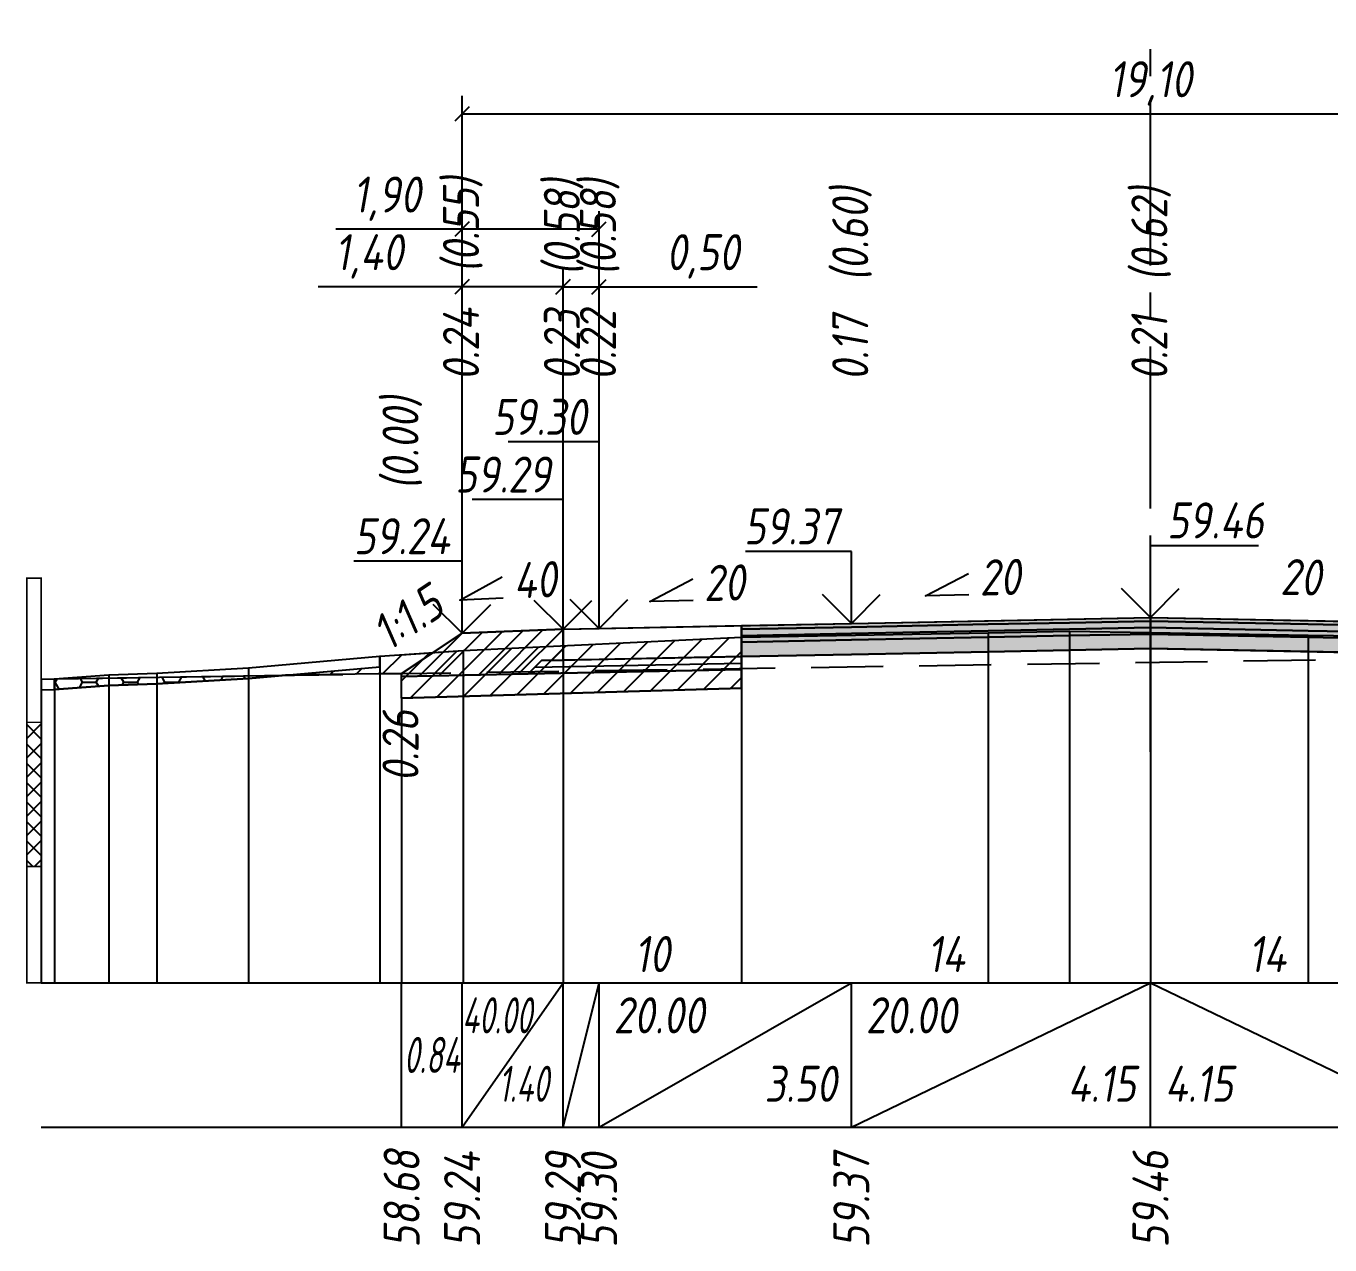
# Model space of a CAD drawing. Extents: x -717 to 1451, y -133302 to 233.
# Drawn here: x 78.9 to 169.4, y -64141.2 to -64056.6 of the extents above; entities that cross this region are included whole.
import ezdxf
from ezdxf.enums import TextEntityAlignment as Align

# ---------------------------------------------------------------- set-up
doc = ezdxf.new("R2010")
doc.units = 0
doc.linetypes.add('осевая2', pattern=[1.125, 0.75, -0.125, 0.125, -0.125])
doc.linetypes.add('штриховая', pattern=[0.75, 0.5, -0.25])
for name, color, linetype in [('Интерполированный поперечник', 2, 'Continuous'), ('Код_514', 1, 'Continuous'), ('Контур_0', 7, 'Continuous'), ('Контур_2521', 7, 'Continuous'), ('Контур_2564', 7, 'Continuous'), ('Контур_2660', 7, 'Continuous'), ('Контур_2665', 7, 'Continuous'), ('Контур_400', 7, 'Continuous'), ('Контур_508', 7, 'Continuous'), ('Контур_512', 7, 'Continuous'), ('Контур_513', 7, 'Continuous'), ('Контур_818', 7, 'Continuous'), ('Красный поперечник', 1, 'Continuous'), ('Линейка абсолютных высот', 7, 'Continuous'), ('Объём_2501', 7, 'Continuous'), ('Объём_2564', 7, 'Continuous'), ('Объём_2650', 7, 'Continuous'), ('Объём_2660', 7, 'Continuous'), ('Объём_2661', 7, 'Continuous'), ('Объём_2665', 7, 'Continuous'), ('Объём_2666', 7, 'Continuous'), ('Объём_2667', 7, 'Continuous'), ('Объём_2668', 7, 'Continuous'), ('Объём_2669', 7, 'Continuous'), ('Объём_2675', 7, 'Continuous'), ('Объём_2753', 7, 'Continuous'), ('Ось', 1, 'осевая2'), ('Откосы', 7, 'Continuous'), ('Отметки покрытия', 7, 'Continuous'), ('Рабочие отметки', 7, 'Continuous'), ('Рабочие отметки доп.', 7, 'Continuous'), ('Слои выравнивания', 7, 'Continuous'), ('Таблица', 7, 'Continuous'), ('Уклоны проезжей части', 7, 'Continuous'), ('Черный поперечник', 3, 'Continuous')]:
    doc.layers.add(name, color=color, linetype=linetype)
for name, color, linetype, true_color in [('Контур_2540', 2, 'Continuous', 0xffff00), ('Контур_2560', 2, 'Continuous', 0xffff00), ('Контур_2561', 7, 'Continuous', 0xff8040), ('Контур_2562', 3, 'Continuous', 0x00ff00), ('Контур_2563', 7, 'Continuous', 0xff8000), ('Контур_2570', 7, 'Continuous', 0x80ff00), ('Контур_2725', 7, 'Continuous', 0x323232), ('Контур_2736', 4, 'Continuous', 0x00ffff), ('Контур_2737', 4, 'Continuous', 0x00ffff), ('Контур_2738', 4, 'Continuous', 0x00ffff), ('Контур_2739', 4, 'Continuous', 0x00ffff), ('Контур_2741', 4, 'Continuous', 0x00ffff), ('Контур_2742', 4, 'Continuous', 0x00ffff), ('Контур_2743', 4, 'Continuous', 0x00ffff), ('Контур_2744', 7, 'Continuous', 0xa4ffff), ('Контур_2745', 7, 'Continuous', 0xa4ffff), ('Контур_2747', 4, 'Continuous', 0x00ffff), ('Контур_2748', 4, 'Continuous', 0x00ffff), ('Контур_2749', 4, 'Continuous', 0x00ffff), ('Контур_2750', 4, 'Continuous', 0x00ffff), ('Контур_2751', 4, 'Continuous', 0x00ffff), ('Контур_2752', 4, 'Continuous', 0x00ffff), ('Контур_2760', 7, 'Continuous', 0x323232), ('Контур_2761', 7, 'Continuous', 0x323232), ('Контур_2762', 7, 'Continuous', 0x323232), ('Контур_2763', 7, 'Continuous', 0x323232), ('Контур_402', 7, 'Continuous', 0xff6464), ('Контур_703', 4, 'Continuous', 0x00ffff), ('Контур_705', 4, 'Continuous', 0x00ffff), ('Контур_707', 4, 'Continuous', 0x00ffff), ('Контур_720', 131, 'Continuous', 0xaaffff), ('Объём_2500', 7, 'Continuous', 0xc0c0c0), ('Объём_2520', 7, 'Continuous', 0x80ffff), ('Объём_2540', 2, 'Continuous', 0xffff00), ('Объём_2560', 2, 'Continuous', 0xffff00), ('Объём_2561', 7, 'Continuous', 0xff8040), ('Объём_2562', 3, 'Continuous', 0x00ff00), ('Объём_2563', 7, 'Continuous', 0xff8000), ('Объём_2600', 7, 'Continuous', 0x808000), ('Объём_2746', 2, 'Continuous', 0xffff00)]:
    doc.layers.add(name, color=color, linetype=linetype, true_color=true_color)
doc.styles.get("Standard").update_dxf_attribs({"font": 'txt', "height": 2.5})
doc.styles.add('М', font='romand.shx', dxfattribs={"width": 0.8, "oblique": 10, "height": 2.5})
doc.dimstyles.new('ISO-25', dxfattribs={"dimtxt": 2.5, "dimasz": 2.5, "dimexe": 1.25, "dimexo": 0.625, "dimtad": 1, "dimtxsty": 'Standard', "dimcen": 2.5, "dimadec": 0, "dimazin": 0, "dimtfac": 1, "dimtmove": 0, "dimatfit": 3, "dimfxl": 1, "dimarcsym": 0})

# ---------------------------------------------------------------- blocks, each defined once
blk = doc.blocks.new('_Oblique')
at = {"color": 0, "linetype": 'ByBlock', "lineweight": -2}
blk.add_line((-0.5, -0.5), (0.5, 0.5), dxfattribs=at)
blk = doc.blocks.new('*D1543')
at = {"color": 0, "lineweight": -2, "transparency": 16777216}
for p, q in [((109.197, -64098.179), (109.197, -64073.459)), ((116.197, -64097.899), (116.197, -64073.459)), ((109.197, -64074.709), (99.202, -64074.709)), ((116.197, -64074.709), (109.197, -64074.709))]:
    blk.add_line(p, q, dxfattribs=at)
at = {"layer": 'Defpoints', "color": 0, "transparency": 16777216}
for p in [(116.197, -64074.709), (109.197, -64098.804), (116.197, -64098.524)]:
    blk.add_point(p, dxfattribs=at)
at = {"color": 0, "lineweight": -2, "transparency": 16777216, "rotation": 180}
blk.add_blockref('_Oblique', (109.197, -64074.709), dxfattribs=at)
at = {"color": 0, "lineweight": -2, "transparency": 16777216}
blk.add_blockref('_Oblique', (116.197, -64074.709), dxfattribs=at)
at = {"color": 0, "transparency": 16777216, "insert": (102.743, -64072.596), "char_height": 2.5, "width": 8.75, "attachment_point": 5, "style": 'М'}
blk.add_mtext('1,40', dxfattribs=at)
blk = doc.blocks.new('*D1545')
at = {"color": 0, "lineweight": -2, "transparency": 16777216}
for p, q in [((116.197, -64097.899), (116.197, -64073.459)), ((118.697, -64097.849), (118.697, -64073.459)), ((116.197, -64074.709), (118.697, -64074.709)), ((118.697, -64074.709), (129.663, -64074.709))]:
    blk.add_line(p, q, dxfattribs=at)
at = {"layer": 'Defpoints', "color": 0, "transparency": 16777216}
for p in [(118.697, -64074.709), (116.197, -64098.524), (118.697, -64098.474)]:
    blk.add_point(p, dxfattribs=at)
at = {"color": 0, "lineweight": -2, "transparency": 16777216, "rotation": 180}
blk.add_blockref('_Oblique', (116.197, -64074.709), dxfattribs=at)
at = {"color": 0, "lineweight": -2, "transparency": 16777216}
blk.add_blockref('_Oblique', (118.697, -64074.709), dxfattribs=at)
at = {"color": 0, "transparency": 16777216, "insert": (125.901, -64072.596), "char_height": 2.5, "width": 9.16667, "attachment_point": 5, "style": 'М'}
blk.add_mtext('0,50', dxfattribs=at)
blk = doc.blocks.new('*D1548')
at = {"color": 0, "lineweight": -2, "transparency": 16777216}
for p, q in [((109.197, -64098.179), (109.197, -64069.459)), ((118.697, -64097.849), (118.697, -64069.459)), ((109.197, -64070.709), (100.443, -64070.709)), ((118.697, -64070.709), (109.197, -64070.709))]:
    blk.add_line(p, q, dxfattribs=at)
at = {"layer": 'Defpoints', "color": 0, "transparency": 16777216}
for p in [(118.697, -64070.709), (109.197, -64098.804), (118.697, -64098.474)]:
    blk.add_point(p, dxfattribs=at)
at = {"color": 0, "lineweight": -2, "transparency": 16777216, "rotation": 180}
blk.add_blockref('_Oblique', (109.197, -64070.709), dxfattribs=at)
at = {"color": 0, "lineweight": -2, "transparency": 16777216}
blk.add_blockref('_Oblique', (118.697, -64070.709), dxfattribs=at)
at = {"color": 0, "transparency": 16777216, "insert": (103.983, -64068.596), "char_height": 2.5, "width": 8.75, "attachment_point": 5, "style": 'М'}
blk.add_mtext('1,90', dxfattribs=at)
blk = doc.blocks.new('*D1549')
at = {"color": 0, "lineweight": -2, "transparency": 16777216}
for p, q in [((109.197, -64098.179), (109.197, -64061.459)), ((204.697, -64098.179), (204.697, -64061.459)), ((109.197, -64062.709), (204.697, -64062.709))]:
    blk.add_line(p, q, dxfattribs=at)
at = {"layer": 'Defpoints', "color": 0, "transparency": 16777216}
for p in [(204.697, -64062.709), (109.197, -64098.804), (204.697, -64098.804)]:
    blk.add_point(p, dxfattribs=at)
at = {"color": 0, "lineweight": -2, "transparency": 16777216, "rotation": 180}
blk.add_blockref('_Oblique', (109.197, -64062.709), dxfattribs=at)
at = {"color": 0, "lineweight": -2, "transparency": 16777216}
blk.add_blockref('_Oblique', (204.697, -64062.709), dxfattribs=at)
at = {"color": 0, "transparency": 16777216, "insert": (156.947, -64060.596), "char_height": 2.5, "width": 10.41667, "attachment_point": 5, "style": 'М'}
blk.add_mtext('19,10', dxfattribs=at)

msp = doc.modelspace()

# ---------------------------------------------------------------- hatches: boundary and pattern name
at = {"layer": 'Линейка абсолютных высот'}
h = msp.add_hatch(dxfattribs=at)
h.set_pattern_fill('ANSI37', scale=0.3, style=0)
h.set_pattern_definition([(45.0000013, (0, 0), (-0.67351924, 0.673519211), []), (135.0000003, (0, 0), (-0.673519222, -0.67351923), [])])
h.paths.add_polyline_path([(80, -64114.923), (80, -64104.923), (79, -64104.923), (79, -64114.923)])
at = {"layer": 'Объём_2563'}
h = msp.add_hatch(dxfattribs=at)
h.set_pattern_fill('ANSI31', color=256, scale=0.3)
h.paths.add_polyline_path([(109.197, -64098.741), (116.197, -64098.461), (116.197, -64100.611), (114.697, -64100.641), (113.778, -64101.56), (105, -64101.735), (105, -64101.539)])
at = {"layer": 'Объём_2600'}
h = msp.add_hatch(dxfattribs=at)
h.set_pattern_fill('ANSI31', color=6, scale=0.4)
h.paths.add_polyline_path([(103.493, -64101.082), (103.493, -64100.332), (109.261, -64099.94), (128.575, -64099.025), (128.575, -64102.547), (105, -64103.255), (105, -64101.539), (96.952, -64101.661)])
h = msp.add_hatch(dxfattribs=at)
h.set_pattern_fill('HONEY', color=5, scale=0.3)
h.paths.add_polyline_path([(94.376, -64101.889), (88.017, -64102.252), (84.68, -64102.375), (80.914, -64102.653), (80.914, -64101.903), (96.952, -64101.661)])
at = {"layer": 'Слои выравнивания'}
for color, points in [(2, [(128.575, -64098.214), (136.197, -64098.061), (145.688, -64097.871), (151.322, -64097.759), (156.947, -64097.646), (156.947, -64097.896), (151.322, -64098.009), (145.688, -64098.121), (136.197, -64098.311), (128.575, -64098.464)]), (3, [(128.575, -64098.464), (136.197, -64098.311), (145.688, -64098.121), (151.322, -64098.009), (156.947, -64097.896), (156.947, -64098.346), (151.322, -64098.459), (145.688, -64098.571), (136.197, -64098.761), (128.575, -64098.914)]), (4, [(128.575, -64098.914), (136.197, -64098.761), (145.688, -64098.571), (151.322, -64098.459), (156.947, -64098.346), (156.947, -64098.796), (151.322, -64098.909), (145.688, -64099.021), (136.197, -64099.211), (128.575, -64099.364)]), (2, [(156.947, -64097.646), (167.893, -64097.865), (173.142, -64097.97), (173.142, -64098.22), (167.893, -64098.115), (156.947, -64097.896)]), (3, [(156.947, -64097.896), (167.893, -64098.115), (173.142, -64098.22), (173.142, -64098.67), (167.893, -64098.565), (156.947, -64098.346)]), (4, [(156.947, -64098.346), (167.893, -64098.565), (173.142, -64098.67), (173.142, -64099.12), (167.893, -64099.015), (156.947, -64098.796)]), (5, [(128.575, -64099.364), (136.197, -64099.211), (145.688, -64099.021), (151.322, -64098.909), (156.947, -64098.796), (156.947, -64099.796), (151.322, -64099.909), (145.688, -64100.021), (136.197, -64100.211), (128.575, -64100.364)]), (5, [(156.947, -64098.796), (167.893, -64099.015), (173.142, -64099.12), (173.142, -64100.12), (167.893, -64100.015), (156.947, -64099.796)])]:
    msp.add_hatch(color=color, dxfattribs=at).paths.add_polyline_path(points)

# ---------------------------------------------------------------- linework, layer by layer
at = {"layer": 'Интерполированный поперечник', "linetype": 'штриховая', "ltscale": 10, "flags": 128}
msp.add_lwpolyline([(80.914, -64101.903), (217.831, -64099.836)], dxfattribs=at)
at = {"layer": 'Код_514'}
for p, q in [((105, -64133), (105, -64123)), ((109.197, -64133), (109.197, -64123)), ((109.197, -64133), (116.197, -64123)), ((116.197, -64133), (116.197, -64123)), ((116.197, -64133), (118.697, -64123)), ((118.697, -64133), (118.697, -64123)), ((118.697, -64133), (136.197, -64123)), ((136.197, -64133), (136.197, -64123)), ((136.197, -64133), (156.947, -64123)), ((156.947, -64133), (156.947, -64123)), ((156.947, -64123), (177.697, -64133))]:
    msp.add_line(p, q, dxfattribs=at)
at = {"layer": 'Контур_0', "flags": 128}
for points in [[(118.697, -64100.561), (116.197, -64100.611), (116.197, -64098.461), (128.575, -64098.214), (128.575, -64100.364), (118.697, -64100.561), (118.697, -64100.561)], [(109.197, -64098.741), (105, -64101.539), (105, -64101.539), (105, -64101.539), (105, -64101.539), (105, -64101.539), (105, -64101.539), (105, -64101.539), (105, -64101.539), (105, -64101.539), (105, -64101.539), (105, -64101.539), (105, -64101.539), (105, -64101.539), (105, -64101.539), (105, -64101.539)], [(109.197, -64098.741), (105, -64101.539), (105, -64101.539), (105, -64101.539), (105, -64101.539), (105, -64101.539), (105, -64101.539), (105, -64101.539), (105, -64101.539), (105, -64101.539), (105, -64101.539), (105, -64101.539), (105, -64101.539), (105, -64101.539), (105, -64101.539), (105, -64101.539), (105, -64101.539), (105, -64101.539), (105, -64101.539), (105, -64101.539), (105, -64101.539), (105, -64101.539), (105, -64101.539), (105, -64101.539), (105, -64101.539), (105, -64101.539), (105, -64101.539), (105, -64101.539), (105, -64101.539), (105, -64101.539)], [(105, -64101.735), (113.778, -64101.56), (114.697, -64100.641), (116.197, -64100.611)], [(114.697, -64100.641), (128.575, -64100.364), (128.575, -64101.264), (113.778, -64101.56), (114.697, -64100.641), (114.697, -64100.641)]]:
    msp.add_lwpolyline(points, dxfattribs=at)
at = {"layer": 'Контур_2521', "color": 250, "flags": 128}
msp.add_lwpolyline([(114.238, -64101.101), (128.575, -64100.814)], dxfattribs=at)
at = {"layer": 'Контур_2540', "flags": 128}
msp.add_lwpolyline([(113.778, -64101.56), (128.575, -64101.264), (128.575, -64102.547), (105, -64103.255), (105, -64101.735), (113.778, -64101.56), (113.778, -64101.56)], dxfattribs=at)
at = {"layer": 'Контур_2560', "flags": 128}
msp.add_lwpolyline([(109.197, -64098.741), (109.197, -64098.741), (109.197, -64098.741), (116.197, -64098.461)], dxfattribs=at)
at = {"layer": 'Контур_2561', "flags": 128}
msp.add_lwpolyline([(116.197, -64098.461), (116.197, -64098.461), (109.197, -64098.741), (109.197, -64098.741), (116.197, -64098.461)], dxfattribs=at)
at = {"layer": 'Контур_2562', "flags": 128}
msp.add_lwpolyline([(109.197, -64098.741), (109.197, -64098.741), (109.197, -64098.741), (109.197, -64098.741), (109.197, -64098.741)], dxfattribs=at)
at = {"layer": 'Контур_2563', "flags": 128}
msp.add_lwpolyline([(109.197, -64098.741), (116.197, -64098.461), (116.197, -64100.611), (114.697, -64100.641), (113.778, -64101.56), (105, -64101.735), (105, -64101.539), (109.197, -64098.741), (109.197, -64098.741)], dxfattribs=at)
at = {"layer": 'Контур_2564', "flags": 128}
msp.add_lwpolyline([(109.197, -64098.741), (116.197, -64098.461)], dxfattribs=at)
at = {"layer": 'Контур_2570', "flags": 128}
msp.add_lwpolyline([(80, -64102.677), (80.914, -64102.653), (84.68, -64102.375), (88.017, -64102.252), (88.017, -64102.252), (94.376, -64101.889), (103.493, -64101.082), (103.493, -64100.332), (109.261, -64099.94), (128.575, -64099.025), (145.688, -64098.717), (151.322, -64098.607), (156.947, -64098.696), (167.893, -64098.871), (173.142, -64098.943)], dxfattribs=at)
at = {"layer": 'Контур_2660', "flags": 128}
msp.add_lwpolyline([(105, -64103.255), (128.575, -64102.547)], dxfattribs=at)
at = {"layer": 'Контур_2665', "flags": 128}
msp.add_lwpolyline([(109.197, -64098.741), (109.197, -64098.741)], dxfattribs=at)
at = {"layer": 'Контур_2725', "flags": 128}
msp.add_lwpolyline([(128.575, -64100.364), (136.197, -64100.211), (145.688, -64100.021), (151.322, -64099.909), (156.947, -64099.796), (167.893, -64100.015), (173.142, -64100.12)], dxfattribs=at)
at = {"layer": 'Контур_2736', "flags": 128}
msp.add_lwpolyline([(109.197, -64098.741), (105, -64101.539)], dxfattribs=at)
at = {"layer": 'Контур_2737', "flags": 128}
msp.add_lwpolyline([(105, -64101.539), (105, -64101.539)], dxfattribs=at)
at = {"layer": 'Контур_2738', "flags": 128}
msp.add_lwpolyline([(105, -64101.539), (105, -64101.539)], dxfattribs=at)
at = {"layer": 'Контур_2739', "flags": 128}
msp.add_lwpolyline([(105, -64101.539), (105, -64101.539)], dxfattribs=at)
at = {"layer": 'Контур_2741', "flags": 128}
msp.add_lwpolyline([(105, -64101.539), (105, -64101.539)], dxfattribs=at)
at = {"layer": 'Контур_2742', "flags": 128}
msp.add_lwpolyline([(105, -64101.539), (105, -64101.539)], dxfattribs=at)
at = {"layer": 'Контур_2743', "flags": 128}
msp.add_lwpolyline([(105, -64101.539), (105, -64101.539)], dxfattribs=at)
at = {"layer": 'Контур_2744', "flags": 128}
msp.add_lwpolyline([(105, -64101.539), (105, -64101.539)], dxfattribs=at)
msp.add_lwpolyline([(105, -64101.539), (105, -64101.539)], dxfattribs=at)
msp.add_lwpolyline([(105, -64101.539), (105, -64101.539)], dxfattribs=at)
msp.add_lwpolyline([(105, -64101.539), (105, -64101.539)], dxfattribs=at)
msp.add_lwpolyline([(105, -64101.539), (105, -64101.539)], dxfattribs=at)
msp.add_lwpolyline([(105, -64101.539), (105, -64101.539)], dxfattribs=at)
at = {"layer": 'Контур_2745', "flags": 128}
msp.add_lwpolyline([(105, -64101.539), (105, -64101.539)], dxfattribs=at)
msp.add_lwpolyline([(105, -64101.539), (105, -64101.539)], dxfattribs=at)
msp.add_lwpolyline([(105, -64101.539), (105, -64101.539)], dxfattribs=at)
msp.add_lwpolyline([(105, -64101.539), (105, -64101.539)], dxfattribs=at)
msp.add_lwpolyline([(105, -64101.539), (105, -64101.539)], dxfattribs=at)
msp.add_lwpolyline([(105, -64101.539), (105, -64101.539)], dxfattribs=at)
at = {"layer": 'Контур_2747', "flags": 128}
msp.add_lwpolyline([(105, -64101.539), (105, -64101.539)], dxfattribs=at)
at = {"layer": 'Контур_2748', "flags": 128}
msp.add_lwpolyline([(105, -64101.539), (105, -64101.539)], dxfattribs=at)
at = {"layer": 'Контур_2749', "flags": 128}
msp.add_lwpolyline([(105, -64101.539), (105, -64101.539)], dxfattribs=at)
at = {"layer": 'Контур_2750', "flags": 128}
msp.add_lwpolyline([(105, -64101.539), (105, -64101.539)], dxfattribs=at)
at = {"layer": 'Контур_2751', "flags": 128}
msp.add_lwpolyline([(105, -64101.539), (105, -64101.539)], dxfattribs=at)
at = {"layer": 'Контур_2752', "flags": 128}
msp.add_lwpolyline([(105, -64101.539), (105, -64101.539)], dxfattribs=at)
at = {"layer": 'Контур_2760', "flags": 128}
msp.add_lwpolyline([(128.575, -64098.214), (136.197, -64098.061), (145.688, -64097.871), (151.322, -64097.759), (156.947, -64097.646), (167.893, -64097.865), (173.142, -64097.97)], dxfattribs=at)
at = {"layer": 'Контур_2761', "flags": 128}
msp.add_lwpolyline([(128.575, -64098.464), (136.197, -64098.311), (145.688, -64098.121), (151.322, -64098.009), (156.947, -64097.896), (167.893, -64098.115), (173.142, -64098.22)], dxfattribs=at)
at = {"layer": 'Контур_2762', "flags": 128}
msp.add_lwpolyline([(128.575, -64098.914), (136.197, -64098.761), (145.688, -64098.571), (151.322, -64098.459), (156.947, -64098.346), (167.893, -64098.565), (173.142, -64098.67)], dxfattribs=at)
at = {"layer": 'Контур_2763', "flags": 128}
msp.add_lwpolyline([(128.575, -64099.364), (136.197, -64099.211), (145.688, -64099.021), (151.322, -64098.909), (156.947, -64098.796), (167.893, -64099.015), (173.142, -64099.12)], dxfattribs=at)
at = {"layer": 'Контур_400', "flags": 128}
for points in [[(116.197, -64098.461), (118.697, -64098.411), (118.697, -64098.411), (118.697, -64098.411), (118.697, -64098.411), (118.697, -64098.411), (118.697, -64098.411), (136.197, -64098.061), (156.947, -64097.646)], [(156.947, -64097.646), (177.697, -64098.061), (195.197, -64098.411), (195.197, -64098.411), (195.197, -64098.411), (195.197, -64098.411), (195.197, -64098.411), (195.197, -64098.411), (197.697, -64098.461)]]:
    msp.add_lwpolyline(points, dxfattribs=at)
at = {"layer": 'Контур_402', "flags": 128}
msp.add_lwpolyline([(105, -64103.255), (128.575, -64102.547), (128.575, -64100.364), (156.947, -64099.796), (173.142, -64100.12), (173.142, -64102.182), (211.588, -64103.336)], dxfattribs=at)
at = {"layer": 'Контур_508', "flags": 128}
msp.add_lwpolyline([(105, -64103.255), (128.575, -64102.547), (128.575, -64100.364), (156.947, -64099.796), (173.142, -64100.12), (173.142, -64102.182), (211.588, -64103.336), (211.588, -64103), (213.085, -64103), (217.831, -64099.836)], dxfattribs=at)
at = {"layer": 'Контур_512', "flags": 128}
msp.add_lwpolyline([(105, -64103.255), (128.575, -64102.547)], dxfattribs=at)
at = {"layer": 'Контур_513', "flags": 128}
msp.add_lwpolyline([(105, -64103.255), (128.575, -64102.547), (128.575, -64100.364), (156.947, -64099.796), (173.142, -64100.12), (173.142, -64102.182), (211.588, -64103.336), (211.588, -64103), (213.085, -64103), (217.831, -64099.836)], dxfattribs=at)
at = {"layer": 'Контур_703', "flags": 128}
for points in [[(109.197, -64098.741), (105, -64101.539)], [(105, -64101.539), (105, -64101.539)]]:
    msp.add_lwpolyline(points, dxfattribs=at)
at = {"layer": 'Контур_705', "flags": 128}
msp.add_lwpolyline([(105, -64101.539), (105, -64101.539)], dxfattribs=at)
at = {"layer": 'Контур_707', "flags": 128}
msp.add_lwpolyline([(105, -64101.539), (105, -64101.539)], dxfattribs=at)
at = {"layer": 'Контур_720', "flags": 128}
msp.add_lwpolyline([(105, -64101.539), (105, -64101.539)], dxfattribs=at)
at = {"layer": 'Контур_818', "flags": 128}
msp.add_lwpolyline([(105, -64100.23), (109.261, -64099.94), (128.575, -64099.025), (145.688, -64098.717), (151.322, -64098.607), (156.947, -64098.696), (167.893, -64098.871), (173.142, -64098.943), (178.143, -64099.176), (197.308, -64099.772), (197.308, -64100.522), (201.184, -64101.216), (201.461, -64101.263), (201.77, -64101.249), (212.09, -64100.573), (213.067, -64100.545), (217.831, -64100.586)], dxfattribs=at)
at = {"layer": 'Красный поперечник'}
for p, q in [((116.197, -64098.461), (118.697, -64098.411)), ((118.697, -64098.411), (136.197, -64098.061)), ((136.197, -64098.061), (156.947, -64097.646)), ((156.947, -64097.646), (177.697, -64098.061)), ((105, -64101.539), (109.197, -64098.741)), ((109.197, -64098.741), (116.197, -64098.461)), ((128.575, -64102.547), (128.575, -64123)), ((105, -64103.255), (105, -64123))]:
    msp.add_line(p, q, dxfattribs=at)
at = {"layer": 'Линейка абсолютных высот', "color": 7, "const_width": 0.1, "flags": 128}
for points in [[(80, -64104.923), (80, -64094.923), (79, -64094.923), (79, -64104.923), (80, -64104.923)], [(80, -64114.923), (80, -64104.923), (79, -64104.923), (79, -64114.923), (80, -64114.923)], [(80, -64123), (80, -64114.923), (79, -64114.923), (79, -64123), (80, -64123)]]:
    msp.add_lwpolyline(points, dxfattribs=at)
at = {"layer": 'Объём_2500', "flags": 128}
msp.add_lwpolyline([(118.697, -64100.561), (116.197, -64100.611), (116.197, -64098.461), (128.575, -64098.214), (128.575, -64100.364), (118.697, -64100.561), (118.697, -64100.561)], dxfattribs=at)
at = {"layer": 'Объём_2501', "flags": 128}
for points in [[(116.197, -64098.461), (118.697, -64098.411), (118.697, -64098.411), (118.697, -64098.411), (118.697, -64098.411), (118.697, -64098.411), (118.697, -64098.411), (136.197, -64098.061), (156.947, -64097.646)], [(156.947, -64097.646), (177.697, -64098.061), (195.197, -64098.411), (195.197, -64098.411), (195.197, -64098.411), (195.197, -64098.411), (195.197, -64098.411), (195.197, -64098.411), (197.697, -64098.461)]]:
    msp.add_lwpolyline(points, dxfattribs=at)
at = {"layer": 'Объём_2520', "color": 250, "flags": 128}
msp.add_lwpolyline([(114.697, -64100.641), (128.575, -64100.364), (128.575, -64101.264), (113.778, -64101.56), (114.697, -64100.641), (114.697, -64100.641)], dxfattribs=at)
at = {"layer": 'Объём_2540', "flags": 128}
msp.add_lwpolyline([(113.778, -64101.56), (128.575, -64101.264), (128.575, -64102.547), (105, -64103.255), (105, -64101.735), (113.778, -64101.56), (113.778, -64101.56)], dxfattribs=at)
at = {"layer": 'Объём_2560', "flags": 128}
msp.add_lwpolyline([(109.197, -64098.741), (109.197, -64098.741), (109.197, -64098.741), (116.197, -64098.461)], dxfattribs=at)
at = {"layer": 'Объём_2561', "flags": 128}
msp.add_lwpolyline([(116.197, -64098.461), (116.197, -64098.461), (109.197, -64098.741), (109.197, -64098.741), (116.197, -64098.461)], dxfattribs=at)
at = {"layer": 'Объём_2562', "flags": 128}
msp.add_lwpolyline([(109.197, -64098.741), (109.197, -64098.741), (109.197, -64098.741), (109.197, -64098.741), (109.197, -64098.741)], dxfattribs=at)
at = {"layer": 'Объём_2563', "color": 250, "flags": 128}
msp.add_lwpolyline([(109.197, -64098.741), (116.197, -64098.461), (116.197, -64100.611), (114.697, -64100.641), (113.778, -64101.56), (105, -64101.735), (105, -64101.539), (109.197, -64098.741), (109.197, -64098.741)], dxfattribs=at)
at = {"layer": 'Объём_2564', "flags": 128}
msp.add_lwpolyline([(109.197, -64098.741), (116.197, -64098.461)], dxfattribs=at)
at = {"layer": 'Объём_2600', "color": 5, "flags": 128}
msp.add_lwpolyline([(94.376, -64101.889), (88.017, -64102.252), (84.68, -64102.375), (80.914, -64102.653), (80.914, -64101.903), (96.952, -64101.661), (94.376, -64101.889), (94.376, -64101.889)], dxfattribs=at)
at = {"layer": 'Объём_2650', "color": 6, "flags": 128}
msp.add_lwpolyline([(103.493, -64101.082), (103.493, -64100.332), (109.261, -64099.94), (128.575, -64099.025), (128.575, -64102.547), (105, -64103.255), (105, -64101.539), (96.952, -64101.661), (103.493, -64101.082), (103.493, -64101.082)], dxfattribs=at)
at = {"layer": 'Объём_2660', "flags": 128}
msp.add_lwpolyline([(105, -64103.255), (128.575, -64102.547)], dxfattribs=at)
at = {"layer": 'Объём_2661', "flags": 128}
msp.add_lwpolyline([(109.197, -64098.741), (105, -64101.539)], dxfattribs=at)
at = {"layer": 'Объём_2665', "flags": 128}
msp.add_lwpolyline([(109.197, -64098.741), (109.197, -64098.741)], dxfattribs=at)
at = {"layer": 'Объём_2666', "flags": 128}
msp.add_lwpolyline([(109.197, -64098.741), (105, -64101.539)], dxfattribs=at)
at = {"layer": 'Объём_2667', "flags": 128}
msp.add_lwpolyline([(105, -64101.539), (105, -64101.539)], dxfattribs=at)
msp.add_lwpolyline([(105, -64101.539), (105, -64101.539)], dxfattribs=at)
at = {"layer": 'Объём_2668', "flags": 128}
msp.add_lwpolyline([(105, -64101.539), (105, -64101.539)], dxfattribs=at)
msp.add_lwpolyline([(105, -64101.539), (105, -64101.539)], dxfattribs=at)
at = {"layer": 'Объём_2669', "flags": 128}
msp.add_lwpolyline([(105, -64101.539), (105, -64101.539)], dxfattribs=at)
msp.add_lwpolyline([(105, -64101.539), (105, -64101.539)], dxfattribs=at)
at = {"layer": 'Объём_2675', "flags": 128}
msp.add_lwpolyline([(105, -64101.539), (105, -64101.539)], dxfattribs=at)
msp.add_lwpolyline([(105, -64101.539), (105, -64101.539)], dxfattribs=at)
msp.add_lwpolyline([(105, -64101.539), (105, -64101.539)], dxfattribs=at)
msp.add_lwpolyline([(105, -64101.539), (105, -64101.539)], dxfattribs=at)
msp.add_lwpolyline([(105, -64101.539), (105, -64101.539)], dxfattribs=at)
msp.add_lwpolyline([(105, -64101.539), (105, -64101.539)], dxfattribs=at)
msp.add_lwpolyline([(105, -64101.539), (105, -64101.539)], dxfattribs=at)
msp.add_lwpolyline([(105, -64101.539), (105, -64101.539)], dxfattribs=at)
msp.add_lwpolyline([(105, -64101.539), (105, -64101.539)], dxfattribs=at)
msp.add_lwpolyline([(105, -64101.539), (105, -64101.539)], dxfattribs=at)
msp.add_lwpolyline([(105, -64101.539), (105, -64101.539)], dxfattribs=at)
msp.add_lwpolyline([(105, -64101.539), (105, -64101.539)], dxfattribs=at)
at = {"layer": 'Объём_2746', "flags": 128}
msp.add_lwpolyline([(109.261, -64099.94), (128.575, -64099.025), (128.575, -64102.547), (105, -64103.255), (105, -64101.539), (107.187, -64100.081), (109.261, -64099.94), (109.261, -64099.94)], dxfattribs=at)
at = {"layer": 'Объём_2753', "flags": 128}
msp.add_lwpolyline([(128.575, -64098.214), (128.575, -64098.214)], dxfattribs=at)
at = {"layer": 'Ось', "ltscale": 15}
msp.add_line((156.947, -64106.971), (156.947, -64056.617), dxfattribs=at)
at = {"layer": 'Откосы', "color": 1, "flags": 128}
for points in [[(144.346, -64096.087), (141.347, -64096.147), (144.316, -64094.587)], [(112.038, -64096.319), (109.041, -64096.439), (111.978, -64094.821)], [(125.221, -64096.47), (122.222, -64096.53), (125.191, -64094.97)]]:
    msp.add_lwpolyline(points, dxfattribs=at)
at = {"layer": 'Отметки покрытия', "color": 1}
for p, q in [((118.697, -64085.461), (112.397, -64085.461)), ((118.697, -64098.411), (118.697, -64085.461)), ((116.197, -64089.461), (109.897, -64089.461)), ((116.197, -64098.461), (116.197, -64089.461)), ((156.947, -64097.646), (156.947, -64092.646)), ((156.947, -64092.646), (164.447, -64092.646)), ((109.197, -64093.741), (101.697, -64093.741)), ((109.197, -64098.741), (109.197, -64093.741)), ((136.197, -64093.061), (128.847, -64093.061)), ((136.197, -64098.061), (136.197, -64093.061)), ((156.947, -64097.646), (154.947, -64095.646)), ((156.947, -64097.646), (158.947, -64095.646)), ((116.197, -64098.461), (114.197, -64096.461)), ((116.197, -64098.461), (118.197, -64096.461)), ((118.697, -64098.411), (116.697, -64096.411)), ((118.697, -64098.411), (120.697, -64096.411)), ((136.197, -64098.061), (134.197, -64096.061)), ((136.197, -64098.061), (138.197, -64096.061)), ((109.197, -64098.741), (107.197, -64096.741)), ((109.197, -64098.741), (111.197, -64096.741))]:
    msp.add_line(p, q, dxfattribs=at)
at = {"layer": 'Слои выравнивания'}
for p, q in [((128.575, -64098.214), (128.575, -64123)), ((156.947, -64097.646), (156.947, -64123)), ((116.197, -64098.461), (116.197, -64123))]:
    msp.add_line(p, q, dxfattribs=at)
at = {"layer": 'Слои выравнивания', "color": 2, "flags": 128}
for points in [[(128.575, -64098.214), (136.197, -64098.061), (145.688, -64097.871), (151.322, -64097.759), (156.947, -64097.646), (156.947, -64097.896), (151.322, -64098.009), (145.688, -64098.121), (136.197, -64098.311), (128.575, -64098.464)], [(156.947, -64097.646), (167.893, -64097.865), (173.142, -64097.97), (173.142, -64098.22), (167.893, -64098.115), (156.947, -64097.896)]]:
    msp.add_lwpolyline(points, close=True, dxfattribs=at)
at = {"layer": 'Слои выравнивания', "color": 3, "flags": 128}
for points in [[(128.575, -64098.464), (136.197, -64098.311), (145.688, -64098.121), (151.322, -64098.009), (156.947, -64097.896), (156.947, -64098.346), (151.322, -64098.459), (145.688, -64098.571), (136.197, -64098.761), (128.575, -64098.914)], [(156.947, -64097.896), (167.893, -64098.115), (173.142, -64098.22), (173.142, -64098.67), (167.893, -64098.565), (156.947, -64098.346)]]:
    msp.add_lwpolyline(points, close=True, dxfattribs=at)
at = {"layer": 'Слои выравнивания', "color": 4, "flags": 128}
for points in [[(128.575, -64098.914), (136.197, -64098.761), (145.688, -64098.571), (151.322, -64098.459), (156.947, -64098.346), (156.947, -64098.796), (151.322, -64098.909), (145.688, -64099.021), (136.197, -64099.211), (128.575, -64099.364)], [(156.947, -64098.346), (167.893, -64098.565), (173.142, -64098.67), (173.142, -64099.12), (167.893, -64099.015), (156.947, -64098.796)]]:
    msp.add_lwpolyline(points, close=True, dxfattribs=at)
at = {"layer": 'Слои выравнивания', "color": 5, "flags": 128}
for points in [[(128.575, -64099.364), (136.197, -64099.211), (145.688, -64099.021), (151.322, -64098.909), (156.947, -64098.796), (156.947, -64099.796), (151.322, -64099.909), (145.688, -64100.021), (136.197, -64100.211), (128.575, -64100.364)], [(156.947, -64098.796), (167.893, -64099.015), (173.142, -64099.12), (173.142, -64100.12), (167.893, -64100.015), (156.947, -64099.796)]]:
    msp.add_lwpolyline(points, close=True, dxfattribs=at)
at = {"layer": 'Таблица'}
for p, q in [((80, -64123), (242.831, -64123)), ((80, -64133), (242.831, -64133))]:
    msp.add_line(p, q, dxfattribs=at)
at = {"layer": 'Черный поперечник', "color": 7}
for p, q in [((128.575, -64099.025), (128.575, -64123)), ((145.688, -64098.717), (145.688, -64123)), ((151.322, -64098.607), (151.322, -64123)), ((156.947, -64098.696), (156.947, -64123)), ((167.893, -64098.871), (167.893, -64123)), ((109.261, -64099.94), (109.261, -64123)), ((103.493, -64100.332), (103.493, -64123)), ((80, -64101.927), (80, -64123)), ((80.914, -64101.903), (80.914, -64123)), ((84.68, -64101.625), (84.68, -64123)), ((88.017, -64101.502), (88.017, -64123)), ((94.376, -64101.139), (94.376, -64123))]:
    msp.add_line(p, q, dxfattribs=at)
at = {"layer": 'Черный поперечник', "flags": 128}
msp.add_lwpolyline([(80, -64101.927), (80.914, -64101.903), (84.68, -64101.625), (88.017, -64101.502), (94.376, -64101.139), (103.493, -64100.332), (109.261, -64099.94), (128.575, -64099.025), (145.688, -64098.717), (151.322, -64098.607), (156.947, -64098.696), (167.893, -64098.871), (173.142, -64098.943), (178.143, -64099.176), (197.308, -64099.772), (201.184, -64100.466), (201.461, -64100.513), (201.77, -64100.499), (212.09, -64099.823), (213.067, -64099.795), (239.106, -64100.021), (242.831, -64099.952)], dxfattribs=at)

# ---------------------------------------------------------------- texts
at = {"layer": 'Код_514', "style": 'М', "oblique": 10}
for s, width, p in [('40.00', 0.6, (109.186, -64124)), ('20.00', 0.8, (119.697, -64124)), ('20.00', 0.8, (137.197, -64124))]:
    msp.add_text(s, height=2.5, dxfattribs=dict(at, width=width)).set_placement(p, align=Align.TOP_LEFT)
at = {"layer": 'Код_514', "style": 'М', "oblique": 10, "width": 0.6}
msp.add_text('0.84', height=2.5, dxfattribs=at).set_placement((107.098, -64128), align=Align.MIDDLE_CENTER)
at = {"layer": 'Код_514', "style": 'М', "oblique": 10}
for s, width, p in [('1.40', 0.6, (115.197, -64132)), ('3.50', 0.8, (135.197, -64132)), ('4.15', 0.8, (155.947, -64132))]:
    msp.add_text(s, height=2.5, dxfattribs=dict(at, width=width)).set_placement(p, align=Align.BOTTOM_RIGHT)
at = {"layer": 'Код_514', "style": 'М', "oblique": 10, "width": 0.8}
msp.add_text('4.15', height=2.5, dxfattribs=at).set_placement((157.947, -64132), align=Align.BOTTOM_LEFT)
for s, p in [('58.68', (105, -64141.382)), ('59.37', (136.197, -64141.382)), ('59.24', (109.197, -64141.382)), ('59.29', (116.197, -64141.382)), ('59.30', (118.697, -64141.382)), ('59.46', (156.947, -64141.382))]:
    msp.add_text(s, height=2.5, rotation=90, dxfattribs=at).set_placement(p, align=Align.MIDDLE_LEFT)
at = {"layer": 'Отметки покрытия', "color": 1, "style": 'М', "oblique": 10, "width": 0.8}
for s, p in [('59.30', (117.838, -64085.73)), ('59.29', (115.338, -64089.73)), ('59.37', (135.338, -64093.33)), ('59.24', (108.338, -64094.01))]:
    msp.add_text(s, height=2.5, dxfattribs=at).set_placement(p, align=Align.BOTTOM_RIGHT)
msp.add_text('59.46', height=2.5, dxfattribs=at).set_placement((158.088, -64092.915), align=Align.BOTTOM_LEFT)
at = {"layer": 'Рабочие отметки', "color": 1, "style": 'М', "oblique": 10, "width": 0.8}
for s, p in [('0.24', (109.119, -64081.211)), ('0.23', (116.119, -64081.211)), ('0.22', (118.619, -64081.211)), ('0.17', (136.119, -64081.211)), ('0.21', (156.869, -64081.211))]:
    msp.add_text(s, height=2.5, rotation=90, dxfattribs=at).set_placement(p, align=Align.MIDDLE_LEFT)
msp.add_text('0.26', height=2.5, rotation=90, dxfattribs=at).set_placement((104.922, -64104.072), align=Align.MIDDLE_RIGHT)
at = {"layer": 'Рабочие отметки доп.', "color": 1, "style": 'М', "oblique": 10, "width": 0.8}
for s, p in [('(0.55)', (109.119, -64073.711)), ('(0.58)', (116.119, -64073.911)), ('(0.58)', (118.619, -64073.911)), ('(0.60)', (136.119, -64074.311)), ('(0.62)', (156.869, -64074.311)), ('(0.00)', (104.922, -64088.766))]:
    msp.add_text(s, height=2.5, rotation=90, dxfattribs=at).set_placement(p, align=Align.MIDDLE_LEFT)
at = {"layer": 'Слои выравнивания', "style": 'М', "oblique": 10, "width": 0.8}
for s, p in [('10', (122.386, -64123)), ('14', (142.761, -64123)), ('14', (165.044, -64123))]:
    msp.add_text(s, height=2.5, dxfattribs=at).set_placement(p, align=Align.BOTTOM_CENTER)
at = {"layer": 'Уклоны проезжей части', "color": 1, "style": 'М', "oblique": 10, "width": 0.8}
for s, rotation, p in [('40', 2.29061, (114.343, -64097.035)), ('20', 1.14576, (146.552, -64096.854)), ('20', 358.85423, (167.342, -64096.854)), ('20', 1.14576, (127.427, -64097.237)), ('1:1.5', 33.69007, (106.544, -64099.308))]:
    msp.add_text(s, height=2.5, rotation=rotation, dxfattribs=at).set_placement(p, align=Align.BOTTOM_CENTER)

# ---------------------------------------------------------------- dimensions: what is measured, and where the dimension line sits
at = {"color": 5}
dim = msp.add_linear_dim(base=(204.697, -64062.709), p1=(109.197, -64098.804), p2=(204.697, -64098.804), angle=180, dimstyle='ISO-25', override={"dimasz": 1, "dimlfac": 0.2, "dimzin": 0, "dimtxsty": 'М', "dimblk1": 'Oblique', "dimblk2": 'Oblique', "dimsah": 1}, dxfattribs=at)
dim.commit()
dim.dimension.update_dxf_attribs({"geometry": '*D1549', "text_midpoint": (156.947, -64060.596)})
for base, p1, p2, picture, middle in [((118.697, -64070.709), (109.197, -64098.804), (118.697, -64098.474), '*D1548', (103.983, -64070.709)), ((116.197, -64074.709), (109.197, -64098.804), (116.197, -64098.524), '*D1543', (102.743, -64074.709)), ((118.697, -64074.709), (116.197, -64098.524), (118.697, -64098.474), '*D1545', (125.901, -64074.709))]:
    dim = msp.add_linear_dim(base=base, p1=p1, p2=p2, angle=180, dimstyle='ISO-25', override={"dimasz": 1, "dimlfac": 0.2, "dimzin": 0, "dimtxsty": 'М', "dimblk1": 'Oblique', "dimblk2": 'Oblique', "dimsah": 1}, dxfattribs=at)
    dim.commit()
    dim.dimension.update_dxf_attribs({"geometry": picture, "text_midpoint": middle, "dimtype": 160})

doc.saveas('drawing.dxf')
